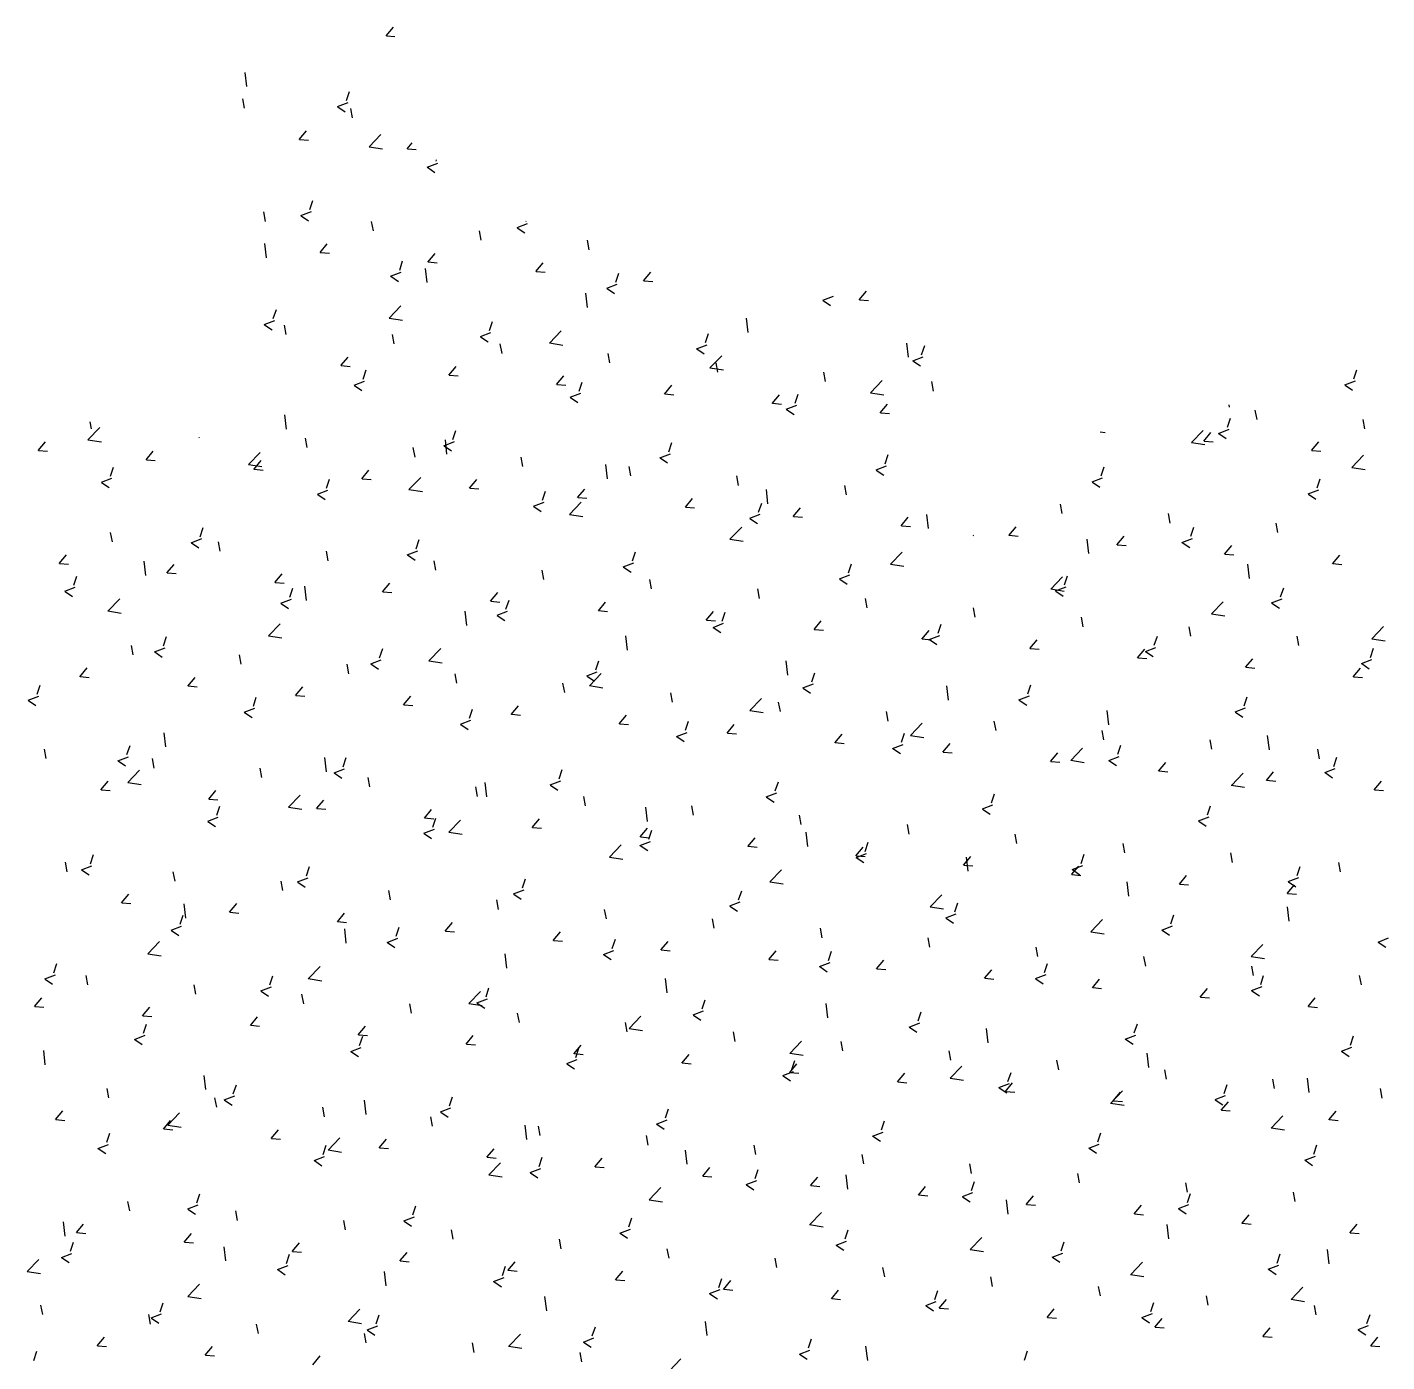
# Model space of a CAD drawing. Header units: millimetres. Extents: x 1667 to 847943, y 724 to 1832625.
# Drawn here: x 422450 to 423271, y 670930 to 671736 of the extents above; entities that cross this region are included whole.
import ezdxf

# ---------------------------------------------------------------- set-up
doc = ezdxf.new("R2010")
doc.units = ezdxf.units.MM

# ---------------------------------------------------------------- blocks, each defined once
blk = doc.blocks.new('A$C344D2886')
at = {"linetype": 'Continuous'}
for p, q in [((3197.7, 7949.9), (3206.2, 7960.1)), ((3198, 7950), (3207.8, 7949.2)), ((3034, 7890.5), (3032.1, 7906.9)), ((3151.1, 7874), (3154.7, 7884.7)), ((3031.6, 7864.9), (3029.5, 7875.9)), ((3140.5, 7866.9), (3152.9, 7871.6)), ((3140.8, 7866.6), (3149.6, 7860.7)), ((3158.1, 7853.8), (3156.1, 7864.8)), ((3095.6, 7828.3), (3104.1, 7838.4)), ((3177.6, 7819.7), (3191.4, 7834)), ((3095.9, 7828.4), (3106.5, 7827.4)), ((3177.6, 7819.8), (3193.3, 7817.3)), ((3222.1, 7817.2), (3228, 7824.2)), ((3222.5, 7817.3), (3233, 7816.4)), ((3256.4, 7803), (3256.9, 7804.4)), ((3245.9, 7795.8), (3258.2, 7800.6)), ((3246.2, 7795.6), (3254.9, 7789.7)), ((3108.2, 7746.1), (3111.7, 7756.7)), ((3056.1, 7732.1), (3054, 7743.2)), ((3097.6, 7738.9), (3110, 7743.7)), ((3097.9, 7738.7), (3106.7, 7732.8)), ((3182.6, 7721.1), (3180.6, 7732.1)), ((3309.2, 7710), (3307.1, 7721.1)), ((3351.2, 7724.8), (3363.5, 7729.5)), ((3351.5, 7724.6), (3360.2, 7718.7)), ((3361.7, 7731.9), (3361.9, 7732.6)), ((3057.3, 7689.5), (3055.4, 7706.2)), ((3120.1, 7695.6), (3128.6, 7705.7)), ((3435.7, 7698.9), (3433.7, 7710)), ((3120.4, 7695.7), (3131, 7694.7)), ((3246.6, 7684.5), (3255.1, 7694.6)), ((3213.5, 7675), (3217, 7685.7)), ((3245.6, 7660.3), (3243.7, 7677)), ((3247, 7684.6), (3257.5, 7683.7)), ((3373.2, 7673.4), (3381.7, 7683.6)), ((3373.5, 7673.5), (3384.1, 7672.6)), ((3202.9, 7667.9), (3215.3, 7672.6)), ((3203.2, 7667.7), (3212, 7661.8)), ((3456.5, 7653.8), (3468.8, 7658.5)), ((3467, 7660.9), (3470.6, 7671.6)), ((3499.7, 7662.4), (3508.2, 7672.5)), ((3500.1, 7662.4), (3510.6, 7661.5)), ((3433.9, 7631.1), (3432, 7647.8)), ((3456.8, 7653.5), (3465.6, 7647.6)), ((3710, 7639.6), (3722.4, 7644.4)), ((3752.8, 7640.2), (3761.3, 7650.3)), ((3065.2, 7618.1), (3068.8, 7628.8)), ((3201, 7618.6), (3214.8, 7632.9)), ((3710.3, 7639.4), (3719.1, 7633.5)), ((3753.1, 7640.3), (3763.7, 7639.4)), ((3054.7, 7611), (3067, 7615.7)), ((3055, 7610.8), (3063.8, 7604.9)), ((3080.5, 7599.4), (3078.5, 7610.5)), ((3201, 7618.7), (3216.7, 7616.3)), ((3318.8, 7604), (3322.4, 7614.7)), ((3622.2, 7601.9), (3620.3, 7618.6)), ((3207.1, 7588.4), (3205.1, 7599.4)), ((3308.2, 7596.9), (3320.6, 7601.6)), ((3308.5, 7596.6), (3317.3, 7590.7)), ((3389.3, 7589.4), (3403.1, 7603.7)), ((3572.3, 7589.9), (3575.9, 7600.5)), ((3333.6, 7577.3), (3331.6, 7588.3)), ((3389.3, 7589.5), (3405, 7587.1)), ((3561.8, 7582.7), (3574.2, 7587.5)), ((3562.1, 7582.5), (3570.9, 7576.6)), ((3810.5, 7572.7), (3808.6, 7589.4)), ((3825.9, 7575.7), (3829.5, 7586.4)), ((3144.6, 7562.9), (3153.1, 7573)), ((3144.9, 7563), (3155.4, 7562)), ((3271.1, 7551.8), (3279.6, 7561.9)), ((3460.2, 7566.2), (3458.1, 7577.3)), ((3577.6, 7560.2), (3591.4, 7574.5)), ((3586.7, 7555.1), (3584.7, 7566.2)), ((3815.4, 7568.6), (3827.7, 7573.3)), ((3815.6, 7568.4), (3824.4, 7562.5)), ((3170.5, 7547.1), (3174.1, 7557.8)), ((3271.4, 7551.9), (3282, 7551)), ((3397.6, 7540.7), (3406.2, 7550.9)), ((3577.6, 7560.3), (3593.3, 7557.9)), ((3713.3, 7544.1), (3711.2, 7555.1)), ((4333, 7547.5), (4336.6, 7558.1)), ((3160, 7540), (3172.4, 7544.7)), ((3160.3, 7539.7), (3169.1, 7533.8)), ((3398, 7540.8), (3408.5, 7539.9)), ((3413.6, 7525.8), (3425.9, 7530.6)), ((3424.1, 7533), (3427.7, 7543.6)), ((3524.2, 7529.6), (3532.7, 7539.8)), ((3524.5, 7529.7), (3535.1, 7528.8)), ((3677.6, 7518.8), (3681.2, 7529.5)), ((3765.9, 7531), (3779.7, 7545.3)), ((3765.9, 7531.1), (3781.6, 7528.7)), ((3839.8, 7533), (3837.8, 7544.1)), ((4322.5, 7540.3), (4334.8, 7545.1)), ((4322.8, 7540.1), (4331.5, 7534.2)), ((3413.9, 7525.6), (3422.6, 7519.7)), ((3650.7, 7518.6), (3659.2, 7528.7)), ((3651.1, 7518.7), (3661.6, 7517.7)), ((3667.1, 7511.7), (3679.5, 7516.4)), ((3777.3, 7507.5), (3785.8, 7517.6)), ((4187.1, 7514.3), (4186.8, 7517)), ((3080.7, 7488.4), (3078.8, 7505.2)), ((3667.4, 7511.5), (3676.2, 7505.6)), ((3777.6, 7507.6), (3788.2, 7506.7)), ((4184.8, 7490.6), (4188.3, 7501.2)), ((4219.5, 7499.8), (4217.4, 7510.8)), ((4346, 7488.7), (4344, 7499.8)), ((2847.8, 7475.9), (2861.6, 7490.3)), ((2851.9, 7488.9), (2850.4, 7496.9)), ((3275.9, 7476.1), (3279.4, 7486.7)), ((4035.2, 7485.1), (4041.3, 7484.5)), ((4142.5, 7472.6), (4156.3, 7486.9)), ((4156.9, 7474.3), (4165.4, 7484.4)), ((4174.2, 7483.4), (4186.6, 7488.2)), ((4174.5, 7483.2), (4183.3, 7477.3)), ((2789.4, 7463.4), (2797.9, 7473.5)), ((2847.8, 7476), (2863.5, 7473.6)), ((2978.5, 7477.8), (2978.3, 7478.7)), ((3105, 7466.7), (3103, 7477.8)), ((3231.6, 7455.6), (3229.5, 7466.7)), ((3265.3, 7468.9), (3277.7, 7473.7)), ((3265.6, 7468.7), (3274.4, 7462.8)), ((3269, 7459.2), (3267.1, 7476)), ((3529.4, 7461.9), (3533, 7472.6)), ((4142.5, 7472.7), (4158.2, 7470.3)), ((4157.3, 7474.4), (4167.8, 7473.5)), ((4283.5, 7463.2), (4292, 7473.4)), ((2789.7, 7463.5), (2800.3, 7462.5)), ((2915.9, 7452.3), (2924.4, 7462.4)), ((2916.3, 7452.4), (2926.8, 7451.5)), ((3036.1, 7446.7), (3049.9, 7461.1)), ((3042.5, 7441.2), (3051, 7451.4)), ((3358.1, 7444.6), (3356.1, 7455.6)), ((3518.9, 7454.8), (3531.2, 7459.5)), ((3519.2, 7454.6), (3527.9, 7448.7)), ((3783, 7447.8), (3786.5, 7458.5)), ((4283.8, 7463.3), (4294.4, 7462.4)), ((4330.8, 7443.4), (4344.5, 7457.7)), ((2874.1, 7433.3), (2877.6, 7443.9)), ((3036.1, 7446.8), (3051.8, 7444.4)), ((3042.8, 7441.3), (3053.4, 7440.4)), ((3169, 7430.2), (3177.5, 7440.3)), ((3457.3, 7430), (3455.4, 7446.8)), ((3484.7, 7433.5), (3482.6, 7444.6)), ((3772.4, 7440.7), (3784.8, 7445.4)), ((3772.7, 7440.4), (3781.5, 7434.5)), ((4036.5, 7433.7), (4040.1, 7444.3)), ((4330.8, 7443.5), (4346.4, 7441.1)), ((2863.5, 7426.1), (2875.9, 7430.9)), ((2863.8, 7425.9), (2872.6, 7420)), ((3127.6, 7419.2), (3131.2, 7429.8)), ((3169.4, 7430.2), (3179.9, 7429.3)), ((3224.4, 7417.5), (3238.2, 7431.8)), ((3295.6, 7419.1), (3304.1, 7429.2)), ((3295.9, 7419.2), (3306.5, 7418.2)), ((3422.1, 7408), (3430.6, 7418.1)), ((3611.2, 7422.4), (3609.2, 7433.5)), ((3737.8, 7411.4), (3735.7, 7422.4)), ((4026, 7426.5), (4038.3, 7431.3)), ((4026.3, 7426.3), (4035, 7420.4)), ((4290.1, 7419.5), (4293.6, 7430.2)), ((3117.1, 7412), (3129.4, 7416.8)), ((3117.4, 7411.8), (3126.1, 7405.9)), ((3224.4, 7417.6), (3240.1, 7415.2)), ((3370.6, 7397.9), (3383, 7402.6)), ((3381.2, 7405), (3384.7, 7415.7)), ((3412.7, 7388.3), (3426.5, 7402.6)), ((3422.5, 7408.1), (3433, 7407.2)), ((3548.7, 7396.9), (3557.2, 7407.1)), ((3645.6, 7400.8), (3643.7, 7417.6)), ((4279.5, 7412.4), (4291.9, 7417.1)), ((4279.8, 7412.2), (4288.6, 7406.3)), ((3370.9, 7397.7), (3379.7, 7391.7)), ((3412.7, 7388.4), (3428.4, 7386)), ((3549, 7397), (3559.6, 7396.1)), ((3624.2, 7383.8), (3636.5, 7388.5)), ((3634.7, 7390.9), (3638.3, 7401.6)), ((3675.2, 7385.9), (3683.7, 7396)), ((3675.6, 7386), (3686.1, 7385)), ((3833.9, 7371.6), (3832, 7388.4)), ((3990.9, 7389.2), (3988.8, 7400.3)), ((4117.4, 7378.1), (4115.4, 7389.2)), ((2979.4, 7362.2), (2983, 7372.9)), ((3601, 7359.1), (3614.8, 7373.4)), ((3624.5, 7383.5), (3633.3, 7377.6)), ((3801.8, 7374.8), (3810.3, 7384.9)), ((3802.1, 7374.9), (3812.7, 7374)), ((3928.3, 7363.7), (3936.8, 7373.9)), ((4141.8, 7362.6), (4145.4, 7373.3)), ((4243.9, 7367.1), (4241.9, 7378.1)), ((2876.4, 7356.2), (2874.4, 7367.2)), ((2968.8, 7355.1), (2981.2, 7359.9)), ((2969.1, 7354.9), (2977.9, 7349)), ((3003, 7345.1), (3000.9, 7356.1)), ((3232.9, 7348.1), (3236.5, 7358.8)), ((3601, 7359.2), (3616.7, 7356.8)), ((3886, 7364), (3886.8, 7363.5)), ((3928.7, 7363.8), (3939.2, 7362.9)), ((4022.2, 7342.4), (4020.3, 7359.2)), ((4054.9, 7352.7), (4063.4, 7362.8)), ((4131.3, 7355.5), (4143.6, 7360.2)), ((4131.6, 7355.3), (4140.4, 7349.4)), ((2813.9, 7330.7), (2822.4, 7340.8)), ((3129.5, 7334), (3127.5, 7345.1)), ((3222.4, 7341), (3234.7, 7345.7)), ((3222.7, 7340.8), (3231.5, 7334.8)), ((3486.5, 7334), (3490.1, 7344.6)), ((3789.3, 7329.9), (3803.1, 7344.2)), ((4055.2, 7352.7), (4065.7, 7351.8)), ((4181.4, 7341.6), (4189.9, 7351.7)), ((4181.7, 7341.7), (4192.3, 7340.7)), ((4308, 7330.5), (4316.5, 7340.6)), ((2814.2, 7330.7), (2824.8, 7329.8)), ((2915.8, 7316.5), (2913.9, 7333.3)), ((2940.4, 7319.6), (2948.9, 7329.7)), ((3256.1, 7322.9), (3254, 7334)), ((3382.6, 7311.9), (3380.6, 7322.9)), ((3475.9, 7326.9), (3488.3, 7331.6)), ((3476.2, 7326.6), (3485, 7320.7)), ((3740, 7319.9), (3743.6, 7330.5)), ((3789.3, 7330), (3805, 7327.6)), ((4210.5, 7313.2), (4208.6, 7329.9)), ((4308.3, 7330.6), (4318.8, 7329.7)), ((2831.1, 7305.3), (2834.7, 7316)), ((2940.8, 7319.7), (2951.3, 7318.8)), ((3067, 7308.5), (3075.5, 7318.6)), ((3067.3, 7308.6), (3077.9, 7307.7)), ((3193.5, 7297.4), (3202, 7307.6)), ((3509.1, 7300.8), (3507.1, 7311.9)), ((3729.5, 7312.7), (3741.8, 7317.5)), ((3729.8, 7312.5), (3738.6, 7306.6)), ((3977.6, 7300.7), (3991.3, 7315)), ((3993.6, 7305.7), (3997.2, 7316.4)), ((2820.6, 7298.2), (2832.9, 7302.9)), ((2820.9, 7298), (2829.7, 7292.1)), ((3084.7, 7291.2), (3088.3, 7301.9)), ((3104.1, 7287.3), (3102.2, 7304.1)), ((3193.9, 7297.5), (3204.4, 7296.6)), ((3320.1, 7286.4), (3328.6, 7296.5)), ((3635.7, 7289.7), (3633.7, 7300.8)), ((3977.6, 7300.8), (3993.3, 7298.4)), ((3983, 7298.6), (3995.4, 7303.3)), ((3983.3, 7298.4), (3992.1, 7292.5)), ((4247.1, 7291.6), (4250.7, 7302.3)), ((2871.2, 7274.9), (2885, 7289.2)), ((2871.2, 7275), (2886.9, 7272.5)), ((3074.1, 7284.1), (3086.5, 7288.8)), ((3074.4, 7283.9), (3083.2, 7277.9)), ((3292.4, 7258.1), (3290.5, 7274.9)), ((3320.4, 7286.5), (3330.9, 7285.5)), ((3327.7, 7269.9), (3340.1, 7274.7)), ((3338.2, 7277.1), (3341.8, 7287.7)), ((3446.6, 7275.3), (3455.1, 7285.4)), ((3446.9, 7275.4), (3457.5, 7274.5)), ((3573.2, 7264.2), (3581.7, 7274.4)), ((3762.2, 7278.7), (3760.2, 7289.7)), ((3888.8, 7267.6), (3886.7, 7278.6)), ((4165.9, 7271.5), (4179.6, 7285.8)), ((4236.6, 7284.5), (4249, 7289.2)), ((4236.9, 7284.2), (4245.7, 7278.3)), ((3059.5, 7245.7), (3073.3, 7260)), ((3328, 7269.7), (3336.8, 7263.8)), ((3573.5, 7264.3), (3584, 7263.4)), ((3581.3, 7255.8), (3593.6, 7260.6)), ((3591.8, 7263), (3595.4, 7273.6)), ((3699.7, 7253.2), (3708.2, 7263.3)), ((3845.3, 7248.8), (3848.9, 7259.5)), ((4015.3, 7256.5), (4013.3, 7267.6)), ((4165.9, 7271.6), (4181.5, 7269.2)), ((2936.4, 7234.3), (2940, 7245)), ((3059.5, 7245.8), (3075.2, 7243.3)), ((3480.7, 7228.9), (3478.8, 7245.7)), ((3581.5, 7255.6), (3590.3, 7249.7)), ((3700, 7253.2), (3710.6, 7252.3)), ((3826.2, 7242.1), (3834.8, 7252.2)), ((3834.8, 7241.7), (3847.2, 7246.4)), ((4098.9, 7234.7), (4102.5, 7245.4)), ((4141.9, 7245.4), (4139.8, 7256.5)), ((4268.4, 7234.4), (4266.4, 7245.4)), ((4354.1, 7242.4), (4369.8, 7240)), ((4354.2, 7242.3), (4367.9, 7256.6)), ((2900.9, 7223.4), (2898.9, 7234.5)), ((2925.9, 7227.2), (2938.3, 7231.9)), ((2926.2, 7227), (2935, 7221)), ((3190, 7220.2), (3193.6, 7230.8)), ((3247.8, 7216.5), (3261.6, 7230.8)), ((3826.6, 7242.2), (3837.1, 7241.3)), ((3835.1, 7241.5), (3843.9, 7235.6)), ((3952.8, 7231), (3961.3, 7241.1)), ((3953.1, 7231.1), (3963.7, 7230.2)), ((4079.3, 7219.9), (4087.8, 7230.1)), ((4088.4, 7227.6), (4100.7, 7232.3)), ((4088.7, 7227.3), (4097.4, 7221.4)), ((4352.5, 7220.6), (4356, 7231.2)), ((3027.4, 7212.4), (3025.4, 7223.4)), ((3154, 7201.3), (3151.9, 7212.4)), ((3179.5, 7213), (3191.8, 7217.8)), ((3179.8, 7212.8), (3188.5, 7206.9)), ((3247.8, 7216.6), (3263.5, 7214.1)), ((3443.6, 7206), (3447.1, 7216.7)), ((3669, 7199.7), (3667.1, 7216.5)), ((4079.7, 7220), (4090.2, 7219.1)), ((4205.9, 7208.9), (4214.4, 7219)), ((4341.9, 7213.4), (4354.3, 7218.2)), ((4342.2, 7213.2), (4351, 7207.3)), ((2838.4, 7197.9), (2846.9, 7208.1)), ((2838.7, 7198), (2849.2, 7197.1)), ((2964.9, 7186.9), (2973.4, 7197)), ((3280.5, 7190.2), (3278.5, 7201.3)), ((3433, 7198.9), (3445.4, 7203.7)), ((3433.3, 7198.7), (3442.1, 7192.8)), ((3436.1, 7187.3), (3449.9, 7201.6)), ((3697.1, 7191.9), (3700.7, 7202.6)), ((4206.2, 7209), (4216.8, 7208)), ((4332.4, 7197.8), (4340.9, 7207.9)), ((4332.8, 7197.9), (4343.3, 7197)), ((2788.2, 7177.4), (2791.8, 7188.1)), ((2965.2, 7187), (2975.8, 7186)), ((3091.4, 7175.8), (3100, 7185.9)), ((3407.1, 7179.2), (3405, 7190.2)), ((3436.1, 7187.4), (3451.8, 7184.9)), ((3533.6, 7168.1), (3531.6, 7179.1)), ((3686.6, 7184.8), (3698.9, 7189.5)), ((3686.9, 7184.6), (3695.6, 7178.6)), ((3857.3, 7170.5), (3855.4, 7187.3)), ((3950.7, 7177.8), (3954.2, 7188.5)), ((2777.7, 7170.3), (2790, 7175)), ((2778, 7170.1), (2786.7, 7164.1)), ((3041.8, 7163.3), (3045.3, 7173.9)), ((3091.8, 7175.9), (3102.3, 7175)), ((3218, 7164.7), (3226.5, 7174.9)), ((3218.3, 7164.8), (3228.9, 7163.9)), ((3344.5, 7153.7), (3353, 7163.8)), ((3624.4, 7158.1), (3638.2, 7172.4)), ((3660.2, 7157), (3658.1, 7168.1)), ((3940.1, 7170.7), (3952.5, 7175.4)), ((3940.4, 7170.4), (3949.2, 7164.5)), ((4204.2, 7163.7), (4207.8, 7174.3)), ((3031.2, 7156.1), (3043.6, 7160.9)), ((3031.5, 7155.9), (3040.3, 7150)), ((3284.8, 7142), (3297.1, 7146.8)), ((3295.3, 7149.1), (3298.9, 7159.8)), ((3344.9, 7153.8), (3355.4, 7152.8)), ((3471.1, 7142.6), (3479.6, 7152.7)), ((3624.4, 7158.2), (3640.1, 7155.7)), ((3786.7, 7145.9), (3784.7, 7157)), ((4045.6, 7141.3), (4043.6, 7158.1)), ((4193.7, 7156.5), (4206, 7161.3)), ((4194, 7156.3), (4202.7, 7150.4)), ((2939.2, 7115.5), (2937.3, 7132.2)), ((3285.1, 7141.8), (3293.8, 7135.9)), ((3471.4, 7142.7), (3482, 7141.8)), ((3538.3, 7127.9), (3550.7, 7132.6)), ((3548.9, 7135), (3552.4, 7145.7)), ((3597.6, 7131.5), (3606.1, 7141.7)), ((3598, 7131.6), (3608.5, 7130.7)), ((3802.4, 7120.9), (3806, 7131.5)), ((3812.7, 7128.9), (3826.4, 7143.2)), ((3913.3, 7134.9), (3911.2, 7145.9)), ((4039.8, 7123.8), (4037.8, 7134.9)), ((2893.5, 7106.4), (2897.1, 7117)), ((3538.6, 7127.7), (3547.4, 7121.7)), ((3724.2, 7120.4), (3732.7, 7130.6)), ((3724.5, 7120.5), (3735.1, 7119.6)), ((3791.9, 7113.7), (3804.2, 7118.5)), ((3812.7, 7129), (3828.4, 7126.5)), ((3850.7, 7109.4), (3859.2, 7119.5)), ((4056, 7106.8), (4059.5, 7117.4)), ((4166.4, 7112.7), (4164.3, 7123.8)), ((4233.9, 7112.1), (4231.9, 7128.9)), ((2798.8, 7101.8), (2796.8, 7112.9)), ((2883, 7099.2), (2895.3, 7104)), ((2883.3, 7099), (2892, 7093.1)), ((2925.4, 7090.7), (2923.3, 7101.8)), ((3127.5, 7086.3), (3125.6, 7103)), ((3147.1, 7092.2), (3150.6, 7102.9)), ((3792.2, 7113.5), (3801, 7107.6)), ((3851.1, 7109.5), (3861.6, 7108.5)), ((3977.3, 7098.3), (3985.8, 7108.4)), ((4001, 7099.6), (4014.7, 7114)), ((4001, 7099.8), (4016.6, 7097.3)), ((4045.4, 7099.6), (4057.8, 7104.4)), ((4045.7, 7099.4), (4054.5, 7093.5)), ((4292.9, 7101.7), (4290.9, 7112.7)), ((4309.5, 7092.6), (4313.1, 7103.3)), ((2894.6, 7073.8), (2908.4, 7088.1)), ((3051.9, 7079.7), (3049.9, 7090.7)), ((3136.5, 7085.1), (3148.9, 7089.8)), ((3136.8, 7084.9), (3145.6, 7079)), ((3400.6, 7078.1), (3404.2, 7088.8)), ((3977.6, 7098.4), (3988.2, 7097.5)), ((4103.8, 7087.2), (4112.3, 7097.4)), ((4104.2, 7087.3), (4114.7, 7086.4)), ((4189.3, 7070.4), (4203, 7084.8)), ((4230.4, 7076.2), (4238.9, 7086.3)), ((4299, 7085.5), (4311.3, 7090.2)), ((4299.3, 7085.3), (4308.1, 7079.4)), ((2862.8, 7065.2), (2871.3, 7075.4)), ((2894.6, 7073.9), (2910.3, 7071.5)), ((3178.5, 7068.6), (3176.4, 7079.7)), ((3305, 7057.5), (3303, 7068.6)), ((3315.8, 7057.1), (3313.9, 7073.8)), ((3390.1, 7071), (3402.4, 7075.7)), ((3390.4, 7070.8), (3399.2, 7064.8)), ((3654.2, 7064), (3657.8, 7074.6)), ((4189.2, 7070.6), (4204.9, 7068.1)), ((4230.7, 7076.3), (4241.3, 7075.3)), ((4356.9, 7065.1), (4365.4, 7075.2)), ((2863.2, 7065.3), (2873.7, 7064.4)), ((2989.4, 7054.2), (2997.9, 7064.3)), ((2989.7, 7054.3), (3000.3, 7053.3)), ((3082.9, 7044.6), (3096.7, 7058.9)), ((3115.9, 7043.1), (3124.4, 7053.2)), ((3431.6, 7046.4), (3429.5, 7057.5)), ((3643.6, 7056.8), (3656, 7061.6)), ((3643.9, 7056.6), (3652.7, 7050.7)), ((3907.7, 7049.9), (3911.3, 7060.5)), ((4357.3, 7065.2), (4367.8, 7064.3)), ((2998.8, 7035.3), (3002.4, 7046)), ((3082.9, 7044.7), (3098.6, 7042.3)), ((3116.3, 7043.2), (3126.8, 7042.3)), ((3242.5, 7032), (3251, 7042.2)), ((3504.1, 7027.9), (3502.2, 7044.6)), ((3558.1, 7035.4), (3556.1, 7046.4)), ((3684.7, 7024.3), (3682.6, 7035.4)), ((3897.2, 7042.7), (3909.5, 7047.5)), ((3897.5, 7042.5), (3906.3, 7036.6)), ((4161.3, 7035.7), (4164.9, 7046.4)), ((2988.3, 7028.2), (3000.6, 7032.9)), ((2988.6, 7028), (2997.4, 7022.1)), ((3242.8, 7032.1), (3253.4, 7031.2)), ((3252.4, 7021.2), (3256, 7031.9)), ((3271.2, 7015.4), (3285, 7029.7)), ((3369, 7020.9), (3377.5, 7031.1)), ((3369.4, 7021), (3379.9, 7020.1)), ((3495.6, 7009.9), (3504.1, 7020)), ((3811.2, 7013.2), (3809.2, 7024.3)), ((4150.7, 7028.6), (4163.1, 7033.3)), ((4151, 7028.4), (4159.8, 7022.4)), ((3241.8, 7014.1), (3254.2, 7018.8)), ((3242.1, 7013.9), (3250.9, 7007.9)), ((3271.2, 7015.5), (3286.9, 7013.1)), ((3495.4, 6999.9), (3507.8, 7004.7)), ((3495.9, 7010), (3506.5, 7009)), ((3505.9, 7007.1), (3509.5, 7017.7)), ((3622.1, 6998.8), (3630.6, 7008.9)), ((3692.4, 6998.7), (3690.5, 7015.4)), ((3759.5, 6992.9), (3763.1, 7003.6)), ((3937.7, 7002.2), (3935.7, 7013.2)), ((2850.6, 6978.4), (2854.2, 6989.1)), ((3459.5, 6986.2), (3473.2, 7000.5)), ((3495.7, 6999.7), (3504.5, 6993.8)), ((3622.5, 6998.9), (3633, 6998)), ((3748.7, 6987.7), (3757.2, 6997.9)), ((3749, 6985.8), (3761.3, 6990.6)), ((3749, 6987.8), (3759.5, 6986.9)), ((4013, 6978.8), (4016.6, 6989.5)), ((4064.3, 6991.1), (4062.3, 7002.2)), ((4190.8, 6980), (4188.8, 6991.1)), ((2823.3, 6969.1), (2821.3, 6980.2)), ((2840, 6971.3), (2852.4, 6976)), ((3104.1, 6964.3), (3107.7, 6975)), ((3459.5, 6986.3), (3475.2, 6983.9)), ((3647.8, 6957), (3661.5, 6971.3)), ((3749.2, 6985.6), (3758, 6979.7)), ((3875.2, 6976.7), (3883.7, 6986.8)), ((3875.5, 6976.8), (3886.1, 6975.8)), ((3880.7, 6969.5), (3878.7, 6986.2)), ((4001.8, 6965.6), (4010.3, 6975.7)), ((4002.5, 6971.7), (4014.9, 6976.4)), ((4002.8, 6971.5), (4011.6, 6965.5)), ((4266.6, 6964.7), (4270.2, 6975.3)), ((4317.4, 6968.9), (4315.3, 6980)), ((2840.3, 6971.1), (2849.1, 6965.2)), ((2949.9, 6958), (2947.8, 6969.1)), ((3076.4, 6947), (3074.4, 6958)), ((3093.6, 6957.2), (3106, 6961.9)), ((3093.9, 6956.9), (3102.7, 6951)), ((3357.7, 6950.2), (3361.3, 6960.8)), ((3647.8, 6957.1), (3663.4, 6954.7)), ((4002.1, 6965.7), (4012.6, 6964.8)), ((4069, 6940.3), (4067, 6957)), ((4128.3, 6954.5), (4136.8, 6964.7)), ((4256.1, 6957.6), (4268.4, 6962.3)), ((4256.4, 6957.3), (4265.1, 6951.4)), ((2887.3, 6932.5), (2895.8, 6942.7)), ((3202.9, 6935.9), (3200.9, 6946.9)), ((3347.2, 6943), (3359.5, 6947.8)), ((3347.5, 6942.8), (3356.2, 6936.9)), ((3611.2, 6936), (3614.8, 6946.7)), ((3836.1, 6927.8), (3849.8, 6942.1)), ((4128.6, 6954.6), (4139.2, 6953.7)), ((4254.8, 6943.5), (4263.4, 6953.6)), ((4255.2, 6943.5), (4265.7, 6942.6)), ((2887.7, 6932.6), (2898.2, 6931.7)), ((2962.6, 6914.4), (2960.7, 6931.2)), ((3013.9, 6921.5), (3022.4, 6931.6)), ((3329.5, 6924.8), (3327.5, 6935.9)), ((3456, 6913.7), (3454, 6924.8)), ((3600.7, 6928.9), (3613.1, 6933.6)), ((3601, 6928.7), (3609.8, 6922.8)), ((3836, 6927.9), (3851.7, 6925.5)), ((3864.8, 6921.9), (3868.4, 6932.6)), ((4257.3, 6911.1), (4255.3, 6927.8)), ((2955.9, 6907.4), (2959.5, 6918.1)), ((3014.2, 6921.5), (3024.7, 6920.6)), ((3140.4, 6910.4), (3148.9, 6920.5)), ((3140.7, 6910.5), (3151.3, 6909.6)), ((3267, 6899.3), (3275.5, 6909.4)), ((3582.6, 6902.7), (3580.5, 6913.7)), ((3854.3, 6914.8), (3866.6, 6919.5)), ((3854.6, 6914.6), (3863.3, 6908.6)), ((4024.4, 6898.6), (4038.1, 6912.9)), ((4118.4, 6907.8), (4121.9, 6918.4)), ((2945.4, 6900.3), (2957.7, 6905)), ((2945.7, 6900), (2954.4, 6894.1)), ((3150.9, 6885.2), (3149, 6902)), ((3209.5, 6893.3), (3213, 6903.9)), ((3267.3, 6899.4), (3277.8, 6898.5)), ((3393.5, 6888.2), (3402, 6898.4)), ((3709.1, 6891.6), (3707.1, 6902.7)), ((3835.7, 6880.5), (3833.6, 6891.6)), ((4024.3, 6898.7), (4040, 6896.3)), ((4107.8, 6900.6), (4120.2, 6905.4)), ((4108.1, 6900.4), (4116.9, 6894.5)), ((2918, 6872.7), (2931.8, 6887.1)), ((3198.9, 6886.1), (3211.3, 6890.9)), ((3199.2, 6885.9), (3208, 6880)), ((3393.8, 6888.3), (3404.4, 6887.4)), ((3452.5, 6872), (3464.8, 6876.7)), ((3463, 6879.1), (3466.6, 6889.8)), ((3520, 6877.2), (3528.6, 6887.3)), ((3520.4, 6877.3), (3530.9, 6876.3)), ((3646.6, 6866.1), (3655.1, 6876.2)), ((3716.6, 6865), (3720.1, 6875.7)), ((3962.2, 6869.5), (3960.2, 6880.5)), ((4212.7, 6869.4), (4226.4, 6883.7)), ((4361.4, 6886.5), (4373.7, 6891.3)), ((4361.7, 6886.3), (4370.4, 6880.4)), ((2807.7, 6850.5), (2811.2, 6861.2)), ((2918, 6872.8), (2933.7, 6870.4)), ((3339.2, 6856), (3337.3, 6872.8)), ((3452.8, 6871.8), (3461.5, 6865.9)), ((3646.9, 6866.2), (3657.5, 6865.3)), ((3706, 6857.9), (3718.4, 6862.6)), ((3773.1, 6855), (3781.6, 6865.2)), ((3970.1, 6850.9), (3973.7, 6861.5)), ((4088.8, 6858.4), (4086.7, 6869.4)), ((4212.6, 6869.5), (4228.3, 6867.1)), ((2797.1, 6843.4), (2809.5, 6848.1)), ((2847.8, 6836.4), (2845.7, 6847.4)), ((3061.2, 6836.4), (3064.8, 6847)), ((3106.3, 6843.5), (3120.1, 6857.9)), ((3106.3, 6843.6), (3122, 6841.2)), ((3527.5, 6826.8), (3525.5, 6843.6)), ((3706.3, 6857.7), (3715.1, 6851.7)), ((3773.5, 6855.1), (3784, 6854.2)), ((3899.7, 6844), (3908.2, 6854.1)), ((3900, 6844), (3910.6, 6843.1)), ((3959.6, 6843.7), (3971.9, 6848.5)), ((4215.3, 6847.3), (4213.3, 6858.4)), ((4223.7, 6836.7), (4227.2, 6847.4)), ((4341.9, 6836.2), (4339.8, 6847.3)), ((2797.4, 6843.1), (2806.2, 6837.2)), ((2974.3, 6825.3), (2972.3, 6836.4)), ((3050.7, 6829.2), (3063, 6834)), ((3051, 6829), (3059.7, 6823.1)), ((3294.6, 6814.3), (3308.3, 6828.6)), ((3314.8, 6822.2), (3318.3, 6832.9)), ((3959.9, 6843.5), (3968.6, 6837.6)), ((4026.2, 6832.9), (4034.7, 6843)), ((4026.6, 6833), (4037.1, 6832.1)), ((4152.8, 6821.8), (4161.3, 6831.9)), ((4213.1, 6829.6), (4225.5, 6834.4)), ((4213.4, 6829.4), (4222.2, 6823.5)), ((2785.2, 6810.9), (2793.8, 6821)), ((3100.9, 6814.2), (3098.8, 6825.3)), ((3227.4, 6803.2), (3225.4, 6814.2)), ((3294.6, 6814.4), (3310.3, 6812)), ((3304.2, 6815.1), (3316.6, 6819.8)), ((3304.5, 6814.9), (3313.3, 6809)), ((3568.3, 6808.1), (3571.9, 6818.8)), ((3715.8, 6797.6), (3713.8, 6814.4)), ((4153.1, 6821.9), (4163.7, 6821)), ((4279.3, 6810.7), (4287.8, 6820.9)), ((2785.6, 6811), (2796.1, 6810.1)), ((2911.8, 6799.8), (2920.3, 6810)), ((2912.1, 6799.9), (2922.7, 6799)), ((3038.3, 6788.7), (3046.8, 6798.9)), ((3354, 6792.1), (3351.9, 6803.2)), ((3482.9, 6785.1), (3496.6, 6799.4)), ((3557.8, 6801), (3570.1, 6805.7)), ((3558.1, 6800.7), (3566.9, 6794.8)), ((3821.9, 6794), (3825.5, 6804.6)), ((4279.7, 6810.8), (4290.2, 6809.9)), ((2913, 6779.5), (2916.5, 6790.1)), ((3038.7, 6788.8), (3049.2, 6787.9)), ((3164.9, 6777.7), (3173.4, 6787.8)), ((3480.5, 6781), (3478.5, 6792.1)), ((3482.9, 6785.2), (3498.5, 6782.8)), ((3607.1, 6770), (3605, 6781)), ((3811.3, 6786.8), (3823.7, 6791.6)), ((3811.6, 6786.6), (3820.4, 6780.7)), ((3904.1, 6768.4), (3902.1, 6785.2)), ((4075.4, 6779.8), (4079, 6790.5)), ((2902.4, 6772.3), (2914.8, 6777.1)), ((2902.7, 6772.1), (2911.5, 6766.2)), ((3165.2, 6777.8), (3175.8, 6776.8)), ((3166.5, 6765.3), (3170.1, 6776)), ((3291.4, 6766.6), (3299.9, 6776.7)), ((3291.8, 6766.7), (3302.3, 6765.8)), ((3418, 6755.5), (3426.5, 6765.7)), ((3671.2, 6755.9), (3684.9, 6770.2)), ((3733.6, 6758.9), (3731.6, 6769.9)), ((4064.9, 6772.7), (4077.2, 6777.4)), ((4065.2, 6772.5), (4074, 6766.6)), ((4329, 6765.7), (4332.6, 6776.4)), ((2797.7, 6742.5), (2795.8, 6759.3)), ((3156, 6758.2), (3168.3, 6762.9)), ((3156.3, 6758), (3165.1, 6752.1)), ((3409.5, 6744.1), (3421.9, 6748.8)), ((3418.3, 6755.6), (3428.9, 6754.7)), ((3420.1, 6751.2), (3423.7, 6761.9)), ((3544.5, 6744.5), (3553, 6754.6)), ((3671.1, 6756), (3686.8, 6753.6)), ((3860.2, 6747.8), (3858.1, 6758.9)), ((4092.4, 6739.2), (4090.4, 6756)), ((4318.4, 6758.6), (4330.8, 6763.3)), ((4318.7, 6758.4), (4327.5, 6752.4)), ((3409.8, 6743.8), (3418.6, 6737.9)), ((3544.9, 6744.6), (3555.4, 6743.6)), ((3663.1, 6729.9), (3675.4, 6734.7)), ((3671.1, 6733.4), (3679.6, 6743.5)), ((3671.4, 6733.5), (3682, 6732.6)), ((3673.6, 6737.1), (3677.2, 6747.7)), ((3797.6, 6722.3), (3806.1, 6732.5)), ((3859.5, 6726.7), (3873.2, 6741)), ((3927.2, 6722.9), (3930.8, 6733.6)), ((3986.7, 6736.7), (3984.7, 6747.8)), ((4113.3, 6725.7), (4111.2, 6736.7)), ((2986, 6713.3), (2984.1, 6730.1)), ((3018.3, 6708.4), (3021.9, 6719.1)), ((3663.4, 6729.7), (3672.2, 6723.8)), ((3798, 6722.4), (3808.5, 6721.5)), ((3859.4, 6726.8), (3875.1, 6724.4)), ((3916.6, 6715.8), (3929, 6720.5)), ((3924.2, 6711.2), (3932.7, 6721.4)), ((4180.7, 6708.8), (4184.3, 6719.5)), ((4239.8, 6714.6), (4237.8, 6725.7)), ((4280.7, 6710), (4278.7, 6726.7)), ((2872.3, 6703.7), (2870.2, 6714.7)), ((2998.8, 6692.6), (2996.8, 6703.7)), ((3007.7, 6701.3), (3020.1, 6706)), ((3008, 6701.1), (3016.8, 6695.2)), ((3174.3, 6684.1), (3172.4, 6700.9)), ((3271.8, 6694.3), (3275.4, 6705)), ((3916.9, 6715.6), (3925.7, 6709.7)), ((3924.5, 6711.3), (3935.1, 6710.4)), ((4047.8, 6697.5), (4061.5, 6711.8)), ((4050.7, 6700.2), (4059.2, 6710.3)), ((4051.1, 6700.3), (4061.6, 6699.3)), ((4170.2, 6701.7), (4182.6, 6706.4)), ((4170.5, 6701.5), (4179.3, 6695.5)), ((4366.3, 6703.5), (4364.3, 6714.6)), ((2809.7, 6678.2), (2818.2, 6688.3)), ((2941.4, 6671.7), (2955.1, 6686)), ((3125.4, 6681.5), (3123.3, 6692.6)), ((3261.3, 6687.2), (3273.7, 6691.9)), ((3261.6, 6686.9), (3270.4, 6681)), ((3525.4, 6680.2), (3529, 6690.8)), ((4047.7, 6697.6), (4063.4, 6695.2)), ((4177.3, 6689.1), (4185.8, 6699.2)), ((4177.6, 6689.2), (4188.1, 6688.3)), ((4303.8, 6678), (4312.3, 6688.2)), ((2810.1, 6678.3), (2820.6, 6677.3)), ((2936.3, 6667.1), (2944.8, 6677.2)), ((2941.4, 6671.8), (2957.1, 6669.3)), ((3251.9, 6670.5), (3249.9, 6681.5)), ((3362.6, 6654.9), (3360.6, 6671.7)), ((3378.5, 6659.4), (3376.4, 6670.5)), ((3514.9, 6673), (3527.2, 6677.8)), ((3515.1, 6672.8), (3523.9, 6666.9)), ((3778.9, 6666), (3782.5, 6676.7)), ((4236, 6668.4), (4251.7, 6666)), ((4236.1, 6668.3), (4249.8, 6682.6)), ((4304.1, 6678.1), (4314.7, 6677.2)), ((2870, 6651.5), (2873.6, 6662.2)), ((2936.6, 6667.2), (2947.2, 6666.3)), ((3062.8, 6656), (3071.3, 6666.2)), ((3063.2, 6656.1), (3073.7, 6655.2)), ((3129.7, 6642.5), (3143.4, 6656.8)), ((3189.4, 6645), (3197.9, 6655.1)), ((3505, 6648.3), (3503, 6659.4)), ((3768.4, 6658.9), (3780.8, 6663.6)), ((3768.7, 6658.7), (3777.5, 6652.8)), ((4032.5, 6651.9), (4036.1, 6662.6)), ((2859.5, 6644.4), (2871.9, 6649.1)), ((2859.8, 6644.2), (2868.6, 6638.2)), ((3123.6, 6637.4), (3127.2, 6648.1)), ((3129.7, 6642.6), (3145.3, 6640.1)), ((3189.7, 6645.1), (3200.3, 6644.1)), ((3315.9, 6633.9), (3324.4, 6644)), ((3550.9, 6625.7), (3548.9, 6642.5)), ((3631.5, 6637.2), (3629.5, 6648.3)), ((3758.1, 6626.2), (3756.1, 6637.2)), ((4022, 6644.8), (4034.3, 6649.5)), ((4022.3, 6644.6), (4031, 6638.6)), ((4286.1, 6637.8), (4289.6, 6648.4)), ((3113.1, 6630.3), (3125.4, 6635)), ((3113.4, 6630), (3122.1, 6624.1)), ((3316.3, 6634), (3326.8, 6633.1)), ((3318, 6613.3), (3331.7, 6627.6)), ((3366.6, 6616.1), (3379, 6620.9)), ((3377.2, 6623.3), (3380.7, 6633.9)), ((3442.5, 6622.8), (3451, 6633)), ((3442.8, 6622.9), (3453.3, 6622)), ((3569, 6611.7), (3577.5, 6621.9)), ((3884.6, 6615.1), (3882.6, 6626.2)), ((4275.5, 6630.6), (4287.9, 6635.4)), ((4275.8, 6630.4), (4284.6, 6624.5)), ((3318, 6613.4), (3333.6, 6610.9)), ((3366.9, 6615.9), (3375.7, 6610)), ((3569.3, 6611.8), (3579.9, 6610.9)), ((3620.2, 6602), (3632.5, 6606.7)), ((3630.7, 6609.1), (3634.3, 6619.8)), ((3695.6, 6600.7), (3704.1, 6610.8)), ((3739.2, 6596.5), (3737.2, 6613.3)), ((3884.3, 6595), (3887.8, 6605.7)), ((4011.2, 6604), (4009.1, 6615.1)), ((2975.4, 6580.5), (2978.9, 6591.1)), ((3506.3, 6584.1), (3520, 6598.4)), ((3620.5, 6601.8), (3629.2, 6595.9)), ((3695.9, 6600.8), (3706.4, 6599.8)), ((3822.1, 6589.6), (3830.6, 6599.7)), ((3822.4, 6589.7), (3833, 6588.8)), ((3873.7, 6587.9), (3886.1, 6592.6)), ((3948.6, 6578.5), (3957.2, 6588.7)), ((4137.7, 6593), (4135.7, 6604)), ((4137.8, 6580.9), (4141.4, 6591.5)), ((4264.3, 6581.9), (4262.2, 6593)), ((2896.7, 6571), (2894.7, 6582)), ((2964.8, 6573.4), (2977.2, 6578.1)), ((2965.1, 6573.1), (2973.9, 6567.2)), ((3228.9, 6566.4), (3232.5, 6577)), ((3506.2, 6584.2), (3521.9, 6581.7)), ((3874, 6587.6), (3882.8, 6581.7)), ((3927.5, 6567.3), (3925.5, 6584.1)), ((3949, 6578.6), (3959.5, 6577.7)), ((4075.2, 6567.5), (4083.7, 6577.6)), ((4127.3, 6573.7), (4139.6, 6578.5)), ((4127.6, 6573.5), (4136.3, 6567.6)), ((2821.1, 6541.5), (2819.2, 6558.2)), ((3023.3, 6559.9), (3021.3, 6571)), ((3149.8, 6548.8), (3147.8, 6559.9)), ((3218.4, 6559.2), (3230.7, 6564)), ((3218.7, 6559), (3227.4, 6553.1)), ((3482.5, 6552.2), (3486, 6562.9)), ((3694.6, 6554.9), (3708.3, 6569.2)), ((4075.5, 6567.6), (4086.1, 6566.6)), ((4201.7, 6556.4), (4210.2, 6566.5)), ((4202.1, 6556.5), (4212.6, 6555.6)), ((2834.2, 6545.5), (2842.7, 6555.6)), ((2834.5, 6545.6), (2845.1, 6544.6)), ((2960.8, 6534.4), (2969.3, 6544.5)), ((3276.4, 6537.8), (3274.3, 6548.8)), ((3471.9, 6545.1), (3484.3, 6549.8)), ((3472.2, 6544.9), (3481, 6539)), ((3694.5, 6555), (3710.2, 6552.5)), ((3736, 6538.1), (3739.6, 6548.8)), ((4115.8, 6538.1), (4113.8, 6554.9)), ((4328.3, 6545.3), (4336.8, 6555.5)), ((4328.6, 6545.4), (4339.2, 6544.5)), ((2827.1, 6523.6), (2830.7, 6534.2)), ((2961.1, 6534.5), (2971.6, 6533.6)), ((3009.4, 6512.3), (3007.4, 6529)), ((3087.3, 6523.3), (3095.8, 6533.5)), ((3402.9, 6526.7), (3400.9, 6537.7)), ((3529.5, 6515.6), (3527.4, 6526.7)), ((3725.5, 6531), (3737.8, 6535.7)), ((3725.8, 6530.7), (3734.5, 6524.8)), ((3882.8, 6525.8), (3898.5, 6523.3)), ((3882.9, 6525.7), (3896.6, 6540)), ((3989.6, 6524), (3993.1, 6534.6)), ((4304.1, 6508.9), (4302.1, 6525.7)), ((2776.5, 6499.8), (2790.2, 6514.1)), ((2816.6, 6516.4), (2828.9, 6521.2)), ((2816.9, 6516.2), (2825.6, 6510.3)), ((3080.7, 6509.5), (3084.2, 6520.1)), ((3087.6, 6523.4), (3098.2, 6522.5)), ((3213.8, 6512.3), (3222.4, 6522.4)), ((3214.2, 6512.3), (3224.7, 6511.4)), ((3340.4, 6501.2), (3348.9, 6511.3)), ((3656, 6504.5), (3654, 6515.6)), ((3979, 6516.8), (3991.4, 6521.6)), ((3979.3, 6516.6), (3988.1, 6510.7)), ((4071.2, 6496.4), (4084.9, 6510.8)), ((4243.1, 6509.8), (4246.7, 6520.5)), ((2776.5, 6499.9), (2792.2, 6497.5)), ((3070.1, 6502.3), (3082.5, 6507.1)), ((3070.4, 6502.1), (3079.2, 6496.2)), ((3197.7, 6483.1), (3195.7, 6499.8)), ((3323.7, 6488.2), (3336, 6492.9)), ((3334.2, 6495.3), (3337.8, 6506)), ((3340.7, 6501.3), (3351.3, 6500.4)), ((3466.9, 6490.1), (3475.4, 6500.2)), ((3782.6, 6493.5), (3780.5, 6504.5)), ((3909.1, 6482.4), (3907.1, 6493.5)), ((4071.1, 6496.6), (4086.8, 6494.1)), ((4232.6, 6502.7), (4244.9, 6507.4)), ((4232.9, 6502.5), (4241.7, 6496.6)), ((2964.8, 6470.6), (2978.5, 6484.9)), ((3324, 6488), (3332.8, 6482)), ((3467.3, 6490.2), (3477.8, 6489.3)), ((3577.2, 6474.1), (3589.6, 6478.8)), ((3587.8, 6481.2), (3591.4, 6491.9)), ((3593.5, 6479), (3602, 6489.2)), ((3593.8, 6479.1), (3604.4, 6478.2)), ((3720, 6468), (3728.5, 6478.1)), ((3841.3, 6467.1), (3844.9, 6477.7)), ((4035.7, 6471.3), (4033.6, 6482.4)), ((4259.5, 6467.2), (4273.2, 6481.6)), ((2932.4, 6452.5), (2936, 6463.2)), ((2964.8, 6470.7), (2980.4, 6468.3)), ((3386, 6453.9), (3384, 6470.6)), ((3577.5, 6473.8), (3586.3, 6467.9)), ((3720.4, 6468.1), (3730.9, 6467.1)), ((3830.8, 6459.9), (3843.1, 6464.7)), ((3846.6, 6456.9), (3855.1, 6467)), ((4094.9, 6452.9), (4098.5, 6463.6)), ((4162.2, 6460.3), (4160.2, 6471.3)), ((4259.4, 6467.4), (4275.1, 6464.9)), ((2794.7, 6449.3), (2792.6, 6460.4)), ((2921.2, 6438.3), (2919.2, 6449.3)), ((2921.9, 6445.4), (2934.2, 6450.2)), ((2922.2, 6445.2), (2931, 6439.3)), ((3153.1, 6441.4), (3166.8, 6455.7)), ((3186, 6438.4), (3189.6, 6449.1)), ((3831.1, 6459.7), (3839.9, 6453.8)), ((3846.9, 6457), (3857.5, 6456.1)), ((3973.1, 6445.8), (3981.6, 6456)), ((3973.5, 6445.9), (3984, 6445)), ((4084.3, 6445.8), (4096.7, 6450.5)), ((4084.6, 6445.6), (4093.4, 6439.7)), ((4099.7, 6434.8), (4108.2, 6444.9)), ((4288.8, 6449.2), (4286.7, 6460.2)), ((4348.4, 6438.8), (4352, 6449.5)), ((3047.8, 6427.2), (3045.7, 6438.2)), ((3153, 6441.5), (3168.7, 6439.1)), ((3175.4, 6431.3), (3187.8, 6436)), ((3175.7, 6431.1), (3184.5, 6425.1)), ((3439.5, 6424.3), (3443.1, 6434.9)), ((3574.3, 6424.7), (3572.3, 6441.4)), ((4100, 6434.8), (4110.6, 6433.9)), ((4226.2, 6423.7), (4234.7, 6433.8)), ((4337.9, 6431.7), (4350.3, 6436.4)), ((4338.2, 6431.4), (4347, 6425.5)), ((2858.7, 6412.8), (2867.2, 6422.9)), ((2859, 6412.9), (2869.6, 6411.9)), ((3174.3, 6416.1), (3172.3, 6427.2)), ((3300.9, 6405), (3298.8, 6416.1)), ((3341.4, 6412.2), (3355.1, 6426.5)), ((3429, 6417.2), (3441.4, 6421.9)), ((3429.3, 6416.9), (3438.1, 6411)), ((3693.1, 6410.2), (3696.7, 6420.8)), ((4226.6, 6423.8), (4237.1, 6422.9)), ((4352.8, 6412.6), (4361.3, 6422.7)), ((2784.2, 6395.6), (2787.8, 6406.3)), ((2985.2, 6401.7), (2993.7, 6411.8)), ((2985.6, 6401.8), (2996.1, 6400.9)), ((3111.8, 6390.6), (3120.3, 6400.8)), ((3341.3, 6412.3), (3357, 6409.9)), ((3427.4, 6394), (3425.4, 6405)), ((3529.7, 6383), (3543.4, 6397.3)), ((3682.6, 6403), (3694.9, 6407.8)), ((3682.8, 6402.8), (3691.6, 6396.9)), ((3762.6, 6395.5), (3760.6, 6412.2)), ((3946.6, 6396), (3950.2, 6406.7)), ((4353.1, 6412.7), (4363.7, 6411.8))]:
    blk.add_line(p, q, dxfattribs=at)
blk = doc.blocks.new('DBCJHDBCF')
at = {"xscale": 0.5141766008696601, "yscale": 0.5141766008696601, "zscale": 0.5141766008696601, "rotation": 359.6093848919614}
blk.add_blockref('A$C344D2886', (5389.1, -90.42), dxfattribs=at)

msp = doc.modelspace()

# ---------------------------------------------------------------- block references
at = {"rotation": 0.3906151080382554}
msp.add_blockref('DBCJHDBCF', (415633.142, 667696.354), dxfattribs=at)

doc.saveas('drawing.dxf')
